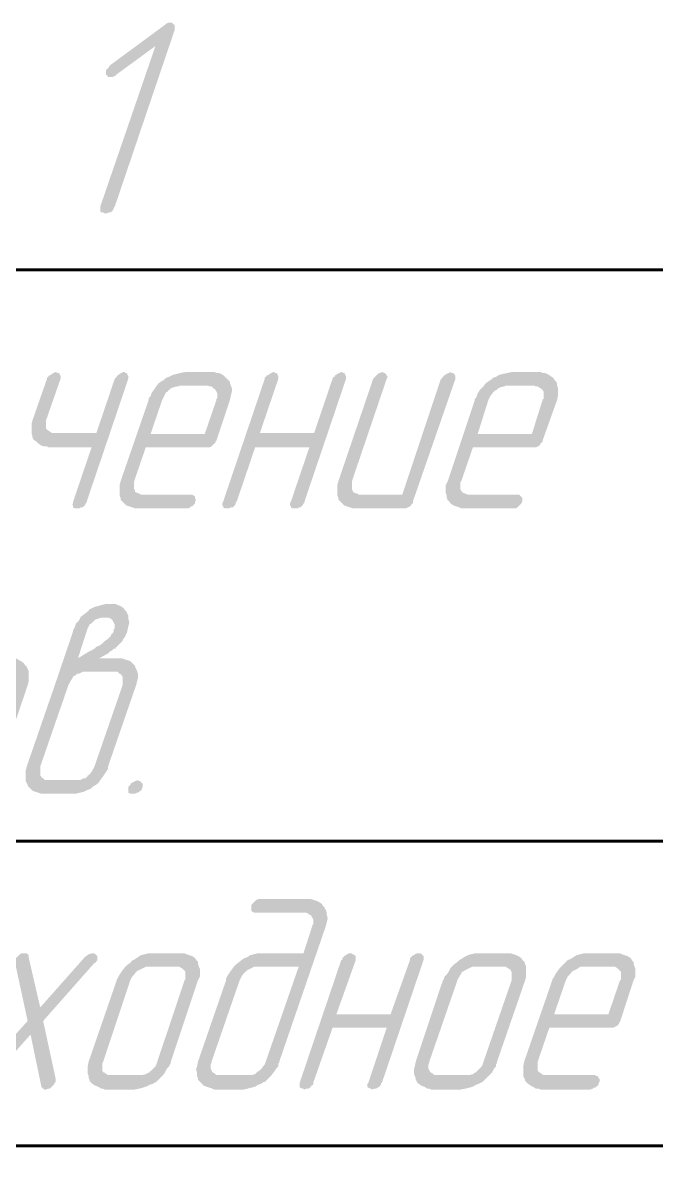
# Paper-space layout 'Layout1' of a CAD drawing. Extents: x -1 to 840, y -1 to 593.
# Drawn here: x 130.13 to 146.75, y 208.54 to 238.49 of the extents above; entities that cross this region are included whole.
import ezdxf

# ---------------------------------------------------------------- set-up
doc = ezdxf.new("R2010")
doc.units = 0
doc.header["$MEASUREMENT"] = 0
doc.layers.add('PDF _Геометрия', color=7, linetype='CONTINUOUS')
doc.layers.add('PDF _Сплошная заливка', color=7, linetype='CONTINUOUS')

psp = doc.layouts.get("Layout1")

# ---------------------------------------------------------------- hatches: boundary and pattern name
at = {"layer": 'PDF _Сплошная заливка', "transparency": 33554559}
for points in [[(134.041, 238.488), (134.067, 238.462), (134.092, 238.437), (134.118, 238.437), (134.118, 238.412), (134.118, 238.361), (134.118, 238.31), (132.543, 233.662), (132.517, 233.636), (132.517, 233.611), (132.492, 233.56), (132.441, 233.509), (132.415, 233.509), (132.39, 233.509), (132.339, 233.484), (132.288, 233.484), (132.288, 233.484), (132.263, 233.484), (132.238, 233.509), (132.187, 233.509), (132.162, 233.535), (132.162, 233.56), (132.162, 233.586), (132.162, 233.636), (132.162, 233.662), (133.61, 237.878), (132.568, 237.116), (132.568, 237.091), (132.543, 237.091), (132.492, 237.065), (132.441, 237.065), (132.415, 237.065), (132.39, 237.065), (132.365, 237.065), (132.339, 237.116), (132.314, 237.116), (132.314, 237.142), (132.314, 237.192), (132.314, 237.243), (132.314, 237.243), (132.339, 237.269), (132.365, 237.294), (132.415, 237.37), (133.864, 238.437), (133.864, 238.437), (133.889, 238.462), (133.94, 238.488), (133.991, 238.488), (133.991, 238.488)], [(132.822, 229.293), (132.847, 229.293), (132.873, 229.268), (132.873, 229.242), (132.898, 229.217), (132.898, 229.191), (132.898, 229.141), (131.806, 225.915), (131.806, 225.889), (131.78, 225.864), (131.755, 225.813), (131.704, 225.762), (131.704, 225.762), (131.653, 225.762), (131.628, 225.737), (131.577, 225.737), (131.552, 225.737), (131.526, 225.737), (131.501, 225.737), (131.45, 225.762), (131.45, 225.788), (131.45, 225.813), (131.425, 225.839), (131.45, 225.864), (131.45, 225.915), (131.933, 227.337), (130.815, 227.337), (130.764, 227.363), (130.688, 227.363), (130.612, 227.388), (130.536, 227.439), (130.485, 227.49), (130.409, 227.54), (130.409, 227.566), (130.383, 227.591), (130.383, 227.642), (130.358, 227.693), (130.358, 227.769), (130.358, 227.845), (130.358, 227.947), (130.383, 228.048), (130.764, 229.141), (130.764, 229.141), (130.764, 229.166), (130.79, 229.191), (130.84, 229.242), (130.866, 229.242), (130.891, 229.268), (130.942, 229.293), (130.993, 229.318), (130.993, 229.318), (131.044, 229.293), (131.069, 229.293), (131.094, 229.268), (131.094, 229.242), (131.12, 229.217), (131.12, 229.191), (131.12, 229.141), (130.739, 228.048), (130.739, 228.048), (130.739, 228.023), (130.739, 227.998), (130.739, 227.972), (130.739, 227.896), (130.739, 227.845), (130.764, 227.794), (130.764, 227.794), (130.79, 227.794), (130.815, 227.769), (130.891, 227.718), (130.917, 227.718), (130.993, 227.718), (132.06, 227.718), (132.543, 229.141), (132.543, 229.141), (132.568, 229.166), (132.593, 229.191), (132.619, 229.242), (132.644, 229.242), (132.67, 229.268), (132.72, 229.293), (132.771, 229.318), (132.797, 229.318)], [(138.538, 229.293), (138.563, 229.293), (138.589, 229.268), (138.589, 229.242), (138.614, 229.217), (138.614, 229.191), (138.614, 229.141), (137.522, 225.915), (137.522, 225.889), (137.496, 225.864), (137.471, 225.813), (137.42, 225.762), (137.42, 225.762), (137.369, 225.762), (137.344, 225.737), (137.268, 225.737), (137.268, 225.737), (137.242, 225.737), (137.217, 225.737), (137.166, 225.762), (137.166, 225.788), (137.141, 225.813), (137.141, 225.839), (137.141, 225.864), (137.166, 225.915), (137.649, 227.337), (136.226, 227.337), (135.744, 225.915), (135.718, 225.889), (135.718, 225.864), (135.693, 225.813), (135.642, 225.762), (135.617, 225.762), (135.591, 225.762), (135.54, 225.737), (135.489, 225.737), (135.489, 225.737), (135.464, 225.737), (135.439, 225.737), (135.388, 225.762), (135.388, 225.788), (135.362, 225.813), (135.362, 225.839), (135.362, 225.864), (135.388, 225.915), (136.48, 229.141), (136.48, 229.141), (136.48, 229.166), (136.506, 229.191), (136.556, 229.242), (136.582, 229.242), (136.607, 229.268), (136.658, 229.293), (136.709, 229.318), (136.709, 229.318), (136.76, 229.293), (136.785, 229.293), (136.811, 229.268), (136.811, 229.242), (136.836, 229.217), (136.836, 229.191), (136.836, 229.141), (136.353, 227.718), (137.776, 227.718), (138.259, 229.141), (138.259, 229.141), (138.259, 229.166), (138.309, 229.191), (138.335, 229.242), (138.36, 229.242), (138.386, 229.268), (138.436, 229.293), (138.487, 229.318), (138.513, 229.318)], [(141.383, 229.293), (141.409, 229.293), (141.46, 229.268), (141.46, 229.242), (141.485, 229.217), (141.485, 229.191), (141.485, 229.141), (140.367, 225.915), (140.367, 225.889), (140.367, 225.864), (140.342, 225.864), (140.316, 225.813), (140.291, 225.788), (140.24, 225.762), (140.189, 225.737), (140.139, 225.737), (138.843, 225.737), (138.792, 225.737), (138.716, 225.762), (138.64, 225.788), (138.563, 225.813), (138.513, 225.864), (138.436, 225.94), (138.436, 225.94), (138.411, 225.966), (138.411, 226.016), (138.386, 226.067), (138.386, 226.143), (138.386, 226.245), (138.386, 226.347), (138.411, 226.448), (139.326, 229.141), (139.326, 229.141), (139.351, 229.166), (139.376, 229.191), (139.427, 229.242), (139.427, 229.242), (139.453, 229.268), (139.503, 229.293), (139.58, 229.318), (139.58, 229.318), (139.605, 229.293), (139.63, 229.293), (139.656, 229.268), (139.681, 229.242), (139.681, 229.217), (139.707, 229.191), (139.681, 229.141), (138.767, 226.448), (138.767, 226.448), (138.767, 226.423), (138.767, 226.397), (138.767, 226.347), (138.767, 226.27), (138.767, 226.245), (138.792, 226.194), (138.792, 226.194), (138.792, 226.169), (138.843, 226.143), (138.919, 226.118), (138.945, 226.093), (138.995, 226.093), (140.088, 226.093), (141.104, 229.141), (141.129, 229.141), (141.129, 229.166), (141.155, 229.191), (141.206, 229.242), (141.206, 229.242), (141.256, 229.268), (141.307, 229.293), (141.358, 229.318), (141.358, 229.318)], [(129.875, 221.8), (129.951, 221.8), (130.027, 221.749), (130.078, 221.724), (130.154, 221.673), (130.205, 221.597), (130.231, 221.597), (130.231, 221.571), (130.256, 221.521), (130.281, 221.47), (130.281, 221.394), (130.281, 221.292), (130.281, 221.19), (130.256, 221.089), (129.341, 218.396), (129.341, 218.396), (129.316, 218.371), (129.291, 218.32), (129.24, 218.269), (129.24, 218.269), (129.215, 218.244), (129.164, 218.244), (129.113, 218.244), (129.088, 218.244), (129.088, 218.244), (129.037, 218.244), (128.986, 218.269), (128.986, 218.269), (128.986, 218.32), (128.96, 218.346), (128.986, 218.371), (128.986, 218.396), (129.9, 221.089), (129.9, 221.089), (129.9, 221.114), (129.9, 221.14), (129.9, 221.19), (129.9, 221.267), (129.9, 221.317), (129.875, 221.343), (129.875, 221.343), (129.875, 221.368), (129.824, 221.394), (129.748, 221.444), (129.723, 221.444), (129.672, 221.444), (128.935, 221.444), (127.919, 218.396), (127.893, 218.396), (127.893, 218.371), (127.868, 218.32), (127.817, 218.269), (127.792, 218.269), (127.766, 218.244), (127.716, 218.244), (127.665, 218.244), (127.665, 218.244), (127.639, 218.244), (127.614, 218.244), (127.563, 218.269), (127.563, 218.269), (127.538, 218.32), (127.538, 218.346), (127.538, 218.371), (127.563, 218.396), (128.579, 221.444), (127.512, 221.444), (126.471, 218.396), (126.471, 218.396), (126.471, 218.371), (126.42, 218.32), (126.395, 218.269), (126.369, 218.269), (126.344, 218.244), (126.293, 218.244), (126.242, 218.244), (126.242, 218.244), (126.217, 218.244), (126.191, 218.244), (126.141, 218.269), (126.115, 218.269), (126.115, 218.32), (126.115, 218.346), (126.115, 218.371), (126.115, 218.396), (127.207, 221.622), (127.207, 221.648), (127.233, 221.648), (127.258, 221.698), (127.258, 221.724), (127.309, 221.749), (127.335, 221.775), (127.385, 221.8), (127.462, 221.8), (129.824, 221.8)], [(133.178, 218.574), (133.203, 218.574), (133.254, 218.523), (133.254, 218.523), (133.279, 218.498), (133.279, 218.447), (133.279, 218.422), (133.254, 218.396), (133.254, 218.371), (133.228, 218.32), (133.178, 218.295), (133.152, 218.269), (133.127, 218.269), (133.076, 218.244), (133.025, 218.244), (133.025, 218.244), (132.974, 218.244), (132.949, 218.244), (132.898, 218.269), (132.898, 218.295), (132.898, 218.32), (132.898, 218.371), (132.898, 218.422), (132.898, 218.422), (132.924, 218.447), (132.949, 218.473), (132.974, 218.523), (133, 218.523), (133.025, 218.549), (133.076, 218.574), (133.152, 218.6), (133.152, 218.6)], [(131.984, 214.053), (132.034, 214.028), (132.06, 214.002), (132.06, 214.002), (132.085, 213.977), (132.085, 213.926), (132.085, 213.875), (132.085, 213.875), (132.06, 213.85), (132.06, 213.824), (132.009, 213.799), (130.663, 212.275), (130.993, 210.751), (130.993, 210.751), (130.993, 210.726), (130.993, 210.675), (130.967, 210.649), (130.967, 210.649), (130.942, 210.599), (130.917, 210.573), (130.866, 210.522), (130.866, 210.522), (130.84, 210.497), (130.79, 210.497), (130.739, 210.472), (130.713, 210.472), (130.663, 210.497), (130.637, 210.522), (130.612, 210.548), (130.612, 210.573), (130.332, 211.919), (129.138, 210.573), (129.062, 210.497), (128.96, 210.472), (128.935, 210.472), (128.91, 210.497), (128.859, 210.497), (128.833, 210.522), (128.833, 210.548), (128.833, 210.573), (128.833, 210.599), (128.833, 210.649), (128.833, 210.675), (128.833, 210.675), (128.859, 210.726), (128.884, 210.751), (130.256, 212.275), (129.926, 213.799), (129.926, 213.875), (129.926, 213.901), (129.951, 213.926), (129.977, 213.951), (130.027, 214.002), (130.027, 214.002), (130.053, 214.028), (130.104, 214.053), (130.18, 214.053), (130.18, 214.053), (130.231, 214.053), (130.256, 214.028), (130.281, 214.002), (130.281, 213.951), (130.586, 212.631), (131.755, 213.951), (131.857, 214.028), (131.958, 214.053), (131.958, 214.053)], [(140.57, 214.053), (140.596, 214.028), (140.621, 214.002), (140.621, 214.002), (140.647, 213.977), (140.647, 213.926), (140.647, 213.875), (139.554, 210.649), (139.529, 210.649), (139.529, 210.599), (139.503, 210.573), (139.453, 210.522), (139.427, 210.522), (139.402, 210.497), (139.351, 210.497), (139.3, 210.472), (139.3, 210.472), (139.275, 210.497), (139.249, 210.497), (139.199, 210.522), (139.199, 210.522), (139.173, 210.548), (139.173, 210.599), (139.173, 210.624), (139.199, 210.649), (139.681, 212.097), (138.259, 212.097), (137.751, 210.649), (137.751, 210.649), (137.751, 210.599), (137.7, 210.573), (137.674, 210.522), (137.649, 210.522), (137.623, 210.497), (137.573, 210.497), (137.522, 210.472), (137.522, 210.472), (137.496, 210.497), (137.471, 210.497), (137.42, 210.522), (137.395, 210.522), (137.395, 210.548), (137.395, 210.599), (137.395, 210.624), (137.395, 210.649), (138.487, 213.875), (138.513, 213.875), (138.513, 213.926), (138.538, 213.951), (138.589, 214.002), (138.614, 214.002), (138.64, 214.028), (138.691, 214.053), (138.741, 214.053), (138.741, 214.053), (138.767, 214.053), (138.792, 214.028), (138.843, 214.002), (138.843, 214.002), (138.868, 213.977), (138.868, 213.926), (138.868, 213.875), (138.36, 212.453), (139.783, 212.453), (140.291, 213.875), (140.291, 213.875), (140.291, 213.926), (140.316, 213.951), (140.367, 214.002), (140.393, 214.002), (140.418, 214.028), (140.469, 214.053), (140.52, 214.053), (140.52, 214.053)]]:
    psp.add_hatch(color=256, dxfattribs=at).paths.add_polyline_path(points)
h = psp.add_hatch(color=256, dxfattribs=at)
h.paths.add_polyline_path([(134.981, 228.963), (134.245, 228.963), (134.219, 228.937), (134.168, 228.937), (134.067, 228.912), (134.016, 228.887), (133.965, 228.836), (133.965, 228.836), (133.94, 228.836), (133.94, 228.81), (133.889, 228.785), (133.838, 228.683), (133.813, 228.633), (133.787, 228.582), (133.483, 227.693), (134.905, 227.693), (135.21, 228.582), (135.21, 228.607), (135.21, 228.607), (135.235, 228.633), (135.235, 228.683), (135.235, 228.76), (135.21, 228.81), (135.185, 228.836), (135.185, 228.861), (135.185, 228.861), (135.134, 228.887), (135.083, 228.937), (135.032, 228.937)], flags=0)
h.paths.add_polyline_path([(135.21, 229.293), (135.261, 229.293), (135.337, 229.268), (135.413, 229.217), (135.464, 229.166), (135.54, 229.09), (135.54, 229.09), (135.566, 229.064), (135.566, 229.014), (135.591, 228.963), (135.617, 228.887), (135.617, 228.81), (135.591, 228.709), (135.566, 228.582), (135.21, 227.515), (135.21, 227.515), (135.185, 227.49), (135.185, 227.464), (135.159, 227.439), (135.108, 227.388), (135.083, 227.363), (135.032, 227.337), (134.956, 227.337), (133.355, 227.337), (133.051, 226.448), (133.051, 226.448), (133.051, 226.423), (133.051, 226.397), (133.051, 226.347), (133.051, 226.27), (133.051, 226.245), (133.076, 226.194), (133.076, 226.194), (133.076, 226.169), (133.127, 226.143), (133.203, 226.118), (133.228, 226.093), (133.279, 226.093), (134.549, 226.093), (134.575, 226.093), (134.626, 226.067), (134.651, 226.042), (134.651, 226.016), (134.651, 225.991), (134.677, 225.966), (134.651, 225.915), (134.651, 225.915), (134.651, 225.864), (134.626, 225.839), (134.575, 225.788), (134.549, 225.788), (134.524, 225.762), (134.473, 225.737), (134.422, 225.737), (133.127, 225.737), (133.076, 225.737), (133, 225.762), (132.924, 225.788), (132.847, 225.813), (132.797, 225.864), (132.72, 225.94), (132.72, 225.94), (132.695, 225.966), (132.695, 226.016), (132.67, 226.067), (132.67, 226.143), (132.67, 226.245), (132.67, 226.347), (132.695, 226.448), (133.432, 228.582), (133.432, 228.607), (133.432, 228.633), (133.483, 228.683), (133.508, 228.76), (133.559, 228.836), (133.61, 228.912), (133.686, 229.014), (133.787, 229.09), (133.813, 229.09), (133.838, 229.115), (133.889, 229.166), (133.965, 229.191), (134.067, 229.242), (134.168, 229.268), (134.27, 229.293), (134.397, 229.318), (135.159, 229.318)], flags=0)
h = psp.add_hatch(color=256, dxfattribs=at)
h.paths.add_polyline_path([(143.543, 228.963), (142.806, 228.963), (142.781, 228.937), (142.755, 228.937), (142.654, 228.912), (142.603, 228.887), (142.552, 228.836), (142.527, 228.836), (142.527, 228.836), (142.501, 228.81), (142.476, 228.785), (142.4, 228.683), (142.374, 228.633), (142.349, 228.582), (142.069, 227.693), (143.492, 227.693), (143.771, 228.582), (143.771, 228.607), (143.797, 228.607), (143.797, 228.633), (143.797, 228.683), (143.797, 228.76), (143.797, 228.81), (143.771, 228.836), (143.771, 228.861), (143.746, 228.861), (143.721, 228.887), (143.644, 228.937), (143.594, 228.937)], flags=0)
h.paths.add_polyline_path([(143.771, 229.293), (143.822, 229.293), (143.898, 229.268), (143.975, 229.217), (144.051, 229.166), (144.102, 229.09), (144.102, 229.09), (144.127, 229.064), (144.152, 229.014), (144.152, 228.963), (144.178, 228.887), (144.178, 228.81), (144.178, 228.709), (144.152, 228.582), (143.771, 227.515), (143.771, 227.515), (143.771, 227.49), (143.746, 227.464), (143.721, 227.439), (143.695, 227.388), (143.644, 227.363), (143.594, 227.337), (143.543, 227.337), (141.942, 227.337), (141.637, 226.448), (141.637, 226.448), (141.612, 226.423), (141.612, 226.397), (141.612, 226.347), (141.612, 226.27), (141.612, 226.245), (141.637, 226.194), (141.637, 226.194), (141.663, 226.169), (141.688, 226.143), (141.764, 226.118), (141.815, 226.093), (141.866, 226.093), (143.136, 226.093), (143.162, 226.093), (143.187, 226.067), (143.212, 226.042), (143.238, 226.016), (143.238, 225.991), (143.238, 225.966), (143.238, 225.915), (143.238, 225.915), (143.212, 225.864), (143.187, 225.839), (143.136, 225.788), (143.136, 225.788), (143.111, 225.762), (143.06, 225.737), (142.984, 225.737), (141.688, 225.737), (141.637, 225.737), (141.587, 225.762), (141.51, 225.788), (141.434, 225.813), (141.358, 225.864), (141.307, 225.94), (141.282, 225.94), (141.282, 225.966), (141.256, 226.016), (141.256, 226.067), (141.231, 226.143), (141.231, 226.245), (141.231, 226.347), (141.282, 226.448), (141.993, 228.582), (141.993, 228.607), (142.019, 228.633), (142.044, 228.683), (142.069, 228.76), (142.12, 228.836), (142.196, 228.912), (142.273, 229.014), (142.374, 229.09), (142.374, 229.09), (142.425, 229.115), (142.476, 229.166), (142.552, 229.191), (142.628, 229.242), (142.73, 229.268), (142.857, 229.293), (142.959, 229.318), (143.721, 229.318)], flags=0)
h = psp.add_hatch(color=256, dxfattribs=at)
h.paths.add_polyline_path([(132.288, 222.867), (132.263, 222.867), (132.238, 222.867), (132.187, 222.867), (132.111, 222.841), (132.034, 222.816), (131.984, 222.765), (131.984, 222.765), (131.958, 222.765), (131.958, 222.74), (131.933, 222.714), (131.882, 222.689), (131.857, 222.638), (131.831, 222.587), (131.806, 222.511), (131.577, 221.8), (131.907, 222.003), (131.907, 222.003), (131.933, 222.003), (131.958, 222.029), (132.009, 222.054), (132.06, 222.105), (132.136, 222.13), (132.212, 222.181), (132.288, 222.257), (132.365, 222.308), (132.441, 222.384), (132.441, 222.41), (132.466, 222.435), (132.492, 222.46), (132.517, 222.511), (132.517, 222.537), (132.517, 222.562), (132.543, 222.587), (132.543, 222.613), (132.543, 222.664), (132.543, 222.689), (132.517, 222.74), (132.492, 222.765), (132.492, 222.791), (132.492, 222.791), (132.441, 222.841), (132.365, 222.867), (132.339, 222.867)], flags=0)
h.paths.add_polyline_path([(132.492, 221.444), (131.78, 221.444), (131.755, 221.444), (131.704, 221.444), (131.603, 221.394), (131.552, 221.394), (131.501, 221.343), (131.501, 221.343), (131.476, 221.343), (131.45, 221.317), (131.425, 221.267), (131.374, 221.19), (131.349, 221.14), (131.323, 221.089), (130.586, 218.955), (130.586, 218.93), (130.586, 218.93), (130.586, 218.904), (130.586, 218.854), (130.586, 218.777), (130.586, 218.727), (130.612, 218.701), (130.612, 218.676), (130.612, 218.676), (130.663, 218.65), (130.688, 218.625), (130.713, 218.6), (130.79, 218.6), (130.84, 218.6), (131.552, 218.6), (131.577, 218.6), (131.628, 218.6), (131.73, 218.65), (131.78, 218.65), (131.831, 218.701), (131.831, 218.701), (131.831, 218.727), (131.857, 218.727), (131.907, 218.777), (131.958, 218.854), (131.984, 218.904), (132.009, 218.955), (132.746, 221.089), (132.746, 221.114), (132.746, 221.114), (132.746, 221.14), (132.746, 221.19), (132.746, 221.267), (132.746, 221.317), (132.72, 221.343), (132.72, 221.343), (132.72, 221.368), (132.67, 221.394), (132.644, 221.419), (132.619, 221.444), (132.568, 221.444)], flags=0)
h.paths.add_polyline_path([(132.492, 223.222), (132.568, 223.222), (132.619, 223.197), (132.695, 223.172), (132.771, 223.121), (132.822, 223.045), (132.847, 223.045), (132.847, 223.019), (132.873, 222.968), (132.898, 222.918), (132.898, 222.841), (132.924, 222.74), (132.898, 222.638), (132.873, 222.511), (132.822, 222.384), (132.771, 222.308), (132.771, 222.308), (132.746, 222.283), (132.746, 222.257), (132.72, 222.232), (132.644, 222.156), (132.568, 222.079), (132.568, 222.054), (132.543, 222.054), (132.517, 222.054), (132.492, 222.029), (132.466, 222.003), (132.415, 221.978), (132.365, 221.927), (132.136, 221.8), (132.67, 221.8), (132.72, 221.8), (132.797, 221.775), (132.873, 221.749), (132.949, 221.724), (133, 221.673), (133.076, 221.597), (133.076, 221.597), (133.076, 221.571), (133.101, 221.521), (133.127, 221.47), (133.152, 221.394), (133.152, 221.292), (133.127, 221.19), (133.101, 221.089), (132.365, 218.955), (132.365, 218.93), (132.365, 218.904), (132.339, 218.854), (132.288, 218.777), (132.238, 218.701), (132.162, 218.6), (132.111, 218.523), (132.009, 218.447), (131.984, 218.447), (131.958, 218.422), (131.907, 218.371), (131.831, 218.346), (131.73, 218.295), (131.628, 218.269), (131.526, 218.244), (131.425, 218.244), (130.663, 218.244), (130.612, 218.244), (130.536, 218.269), (130.459, 218.295), (130.383, 218.32), (130.332, 218.371), (130.256, 218.447), (130.256, 218.447), (130.256, 218.473), (130.231, 218.523), (130.205, 218.574), (130.205, 218.65), (130.205, 218.752), (130.205, 218.854), (130.231, 218.955), (130.967, 221.089), (131.45, 222.511), (131.45, 222.537), (131.45, 222.537), (131.476, 222.587), (131.501, 222.638), (131.526, 222.714), (131.603, 222.791), (131.653, 222.892), (131.755, 222.968), (131.857, 223.045), (131.857, 223.07), (131.907, 223.095), (131.958, 223.121), (132.009, 223.146), (132.111, 223.172), (132.187, 223.197), (132.288, 223.222), (132.39, 223.222), (132.441, 223.222)], flags=0)
h = psp.add_hatch(color=256, dxfattribs=at)
h.paths.add_polyline_path([(137.369, 213.697), (136.277, 213.697), (136.252, 213.697), (136.201, 213.697), (136.15, 213.672), (136.099, 213.647), (136.048, 213.621), (135.998, 213.596), (135.998, 213.57), (135.972, 213.57), (135.947, 213.545), (135.921, 213.52), (135.871, 213.443), (135.845, 213.393), (135.82, 213.342), (135.083, 211.208), (135.083, 211.183), (135.083, 211.183), (135.058, 211.132), (135.058, 211.107), (135.058, 211.03), (135.083, 210.98), (135.108, 210.929), (135.108, 210.929), (135.108, 210.929), (135.159, 210.903), (135.185, 210.878), (135.21, 210.853), (135.261, 210.853), (135.337, 210.853), (136.048, 210.853), (136.074, 210.853), (136.125, 210.853), (136.226, 210.878), (136.252, 210.903), (136.302, 210.954), (136.328, 210.954), (136.328, 210.98), (136.353, 210.98), (136.379, 211.005), (136.455, 211.107), (136.48, 211.132), (136.506, 211.208)], flags=0)
h.paths.add_polyline_path([(137.7, 215.475), (137.776, 215.45), (137.852, 215.425), (137.903, 215.399), (137.979, 215.348), (138.03, 215.272), (138.055, 215.272), (138.055, 215.221), (138.081, 215.196), (138.106, 215.12), (138.106, 215.069), (138.132, 214.967), (138.106, 214.866), (138.081, 214.764), (136.861, 211.208), (136.861, 211.183), (136.836, 211.157), (136.836, 211.081), (136.785, 211.03), (136.734, 210.954), (136.658, 210.853), (136.582, 210.776), (136.506, 210.7), (136.48, 210.675), (136.455, 210.675), (136.379, 210.624), (136.302, 210.599), (136.226, 210.548), (136.125, 210.522), (136.023, 210.497), (135.921, 210.472), (135.159, 210.472), (135.108, 210.497), (135.032, 210.522), (134.956, 210.548), (134.88, 210.573), (134.829, 210.624), (134.753, 210.7), (134.753, 210.7), (134.727, 210.726), (134.727, 210.776), (134.702, 210.827), (134.702, 210.903), (134.677, 211.005), (134.702, 211.081), (134.727, 211.208), (135.464, 213.342), (135.464, 213.367), (135.464, 213.393), (135.489, 213.443), (135.54, 213.52), (135.591, 213.596), (135.667, 213.697), (135.744, 213.774), (135.845, 213.85), (135.845, 213.85), (135.871, 213.875), (135.947, 213.926), (136.023, 213.951), (136.099, 214.002), (136.201, 214.028), (136.302, 214.053), (136.404, 214.053), (137.496, 214.053), (137.725, 214.764), (137.725, 214.79), (137.725, 214.79), (137.751, 214.815), (137.751, 214.866), (137.751, 214.891), (137.751, 214.942), (137.725, 214.993), (137.7, 215.018), (137.7, 215.018), (137.7, 215.044), (137.649, 215.069), (137.573, 215.12), (137.547, 215.12), (137.496, 215.12), (136.226, 215.12), (136.201, 215.12), (136.15, 215.145), (136.125, 215.171), (136.125, 215.171), (136.125, 215.196), (136.125, 215.247), (136.125, 215.298), (136.125, 215.323), (136.125, 215.323), (136.175, 215.374), (136.201, 215.399), (136.226, 215.425), (136.252, 215.45), (136.302, 215.475), (136.353, 215.475), (137.649, 215.475)], flags=0)
h = psp.add_hatch(color=256, dxfattribs=at)
h.paths.add_polyline_path([(134.143, 213.697), (133.406, 213.697), (133.381, 213.697), (133.355, 213.697), (133.254, 213.647), (133.203, 213.621), (133.152, 213.596), (133.127, 213.596), (133.127, 213.57), (133.101, 213.57), (133.076, 213.52), (133, 213.443), (132.974, 213.393), (132.949, 213.342), (132.238, 211.208), (132.238, 211.183), (132.212, 211.183), (132.212, 211.132), (132.212, 211.107), (132.212, 211.03), (132.212, 210.98), (132.238, 210.929), (132.238, 210.929), (132.263, 210.929), (132.288, 210.903), (132.365, 210.853), (132.415, 210.853), (132.466, 210.853), (133.203, 210.853), (133.228, 210.853), (133.254, 210.853), (133.355, 210.878), (133.406, 210.903), (133.457, 210.929), (133.457, 210.954), (133.483, 210.954), (133.508, 210.98), (133.533, 211.005), (133.61, 211.081), (133.635, 211.132), (133.66, 211.208), (134.372, 213.342), (134.372, 213.342), (134.397, 213.367), (134.397, 213.393), (134.397, 213.418), (134.397, 213.52), (134.397, 213.57), (134.372, 213.596), (134.372, 213.596), (134.346, 213.621), (134.321, 213.647), (134.245, 213.697), (134.194, 213.697)], flags=0)
h.paths.add_polyline_path([(134.372, 214.053), (134.422, 214.028), (134.499, 214.002), (134.575, 213.977), (134.651, 213.926), (134.702, 213.85), (134.702, 213.85), (134.727, 213.824), (134.727, 213.774), (134.753, 213.697), (134.778, 213.647), (134.778, 213.545), (134.778, 213.443), (134.727, 213.342), (134.016, 211.208), (134.016, 211.183), (133.991, 211.132), (133.965, 211.081), (133.914, 211.03), (133.864, 210.929), (133.813, 210.853), (133.737, 210.776), (133.635, 210.675), (133.61, 210.675), (133.584, 210.649), (133.533, 210.624), (133.457, 210.599), (133.355, 210.548), (133.279, 210.522), (133.178, 210.497), (133.051, 210.472), (132.288, 210.472), (132.238, 210.497), (132.187, 210.497), (132.111, 210.548), (132.034, 210.573), (131.958, 210.624), (131.907, 210.675), (131.882, 210.7), (131.882, 210.726), (131.857, 210.776), (131.857, 210.827), (131.831, 210.903), (131.831, 211.005), (131.831, 211.081), (131.857, 211.208), (132.593, 213.342), (132.593, 213.367), (132.619, 213.393), (132.644, 213.443), (132.67, 213.494), (132.72, 213.57), (132.797, 213.672), (132.873, 213.748), (132.974, 213.824), (132.974, 213.85), (133.025, 213.875), (133.076, 213.901), (133.152, 213.951), (133.228, 214.002), (133.33, 214.028), (133.432, 214.053), (133.559, 214.053), (134.321, 214.053)], flags=0)
h = psp.add_hatch(color=256, dxfattribs=at)
h.paths.add_polyline_path([(142.73, 213.697), (141.993, 213.697), (141.942, 213.697), (141.917, 213.697), (141.815, 213.647), (141.764, 213.621), (141.714, 213.596), (141.714, 213.596), (141.688, 213.57), (141.663, 213.57), (141.637, 213.52), (141.587, 213.443), (141.561, 213.393), (141.536, 213.342), (140.799, 211.208), (140.799, 211.183), (140.799, 211.183), (140.774, 211.132), (140.774, 211.107), (140.774, 211.03), (140.799, 210.98), (140.825, 210.929), (140.825, 210.929), (140.825, 210.929), (140.875, 210.903), (140.926, 210.853), (140.977, 210.853), (141.028, 210.853), (141.764, 210.853), (141.79, 210.853), (141.841, 210.853), (141.942, 210.878), (141.968, 210.903), (142.019, 210.929), (142.044, 210.954), (142.044, 210.954), (142.069, 210.98), (142.095, 211.005), (142.171, 211.081), (142.196, 211.132), (142.222, 211.208), (142.959, 213.342), (142.959, 213.342), (142.959, 213.367), (142.959, 213.393), (142.959, 213.418), (142.959, 213.52), (142.959, 213.57), (142.933, 213.596), (142.933, 213.596), (142.933, 213.621), (142.882, 213.647), (142.806, 213.697), (142.781, 213.697)], flags=0)
h.paths.add_polyline_path([(142.933, 214.053), (143.009, 214.028), (143.085, 214.002), (143.136, 213.977), (143.212, 213.926), (143.263, 213.85), (143.289, 213.85), (143.289, 213.824), (143.314, 213.774), (143.34, 213.697), (143.34, 213.647), (143.34, 213.545), (143.34, 213.443), (143.314, 213.342), (142.577, 211.208), (142.577, 211.183), (142.552, 211.132), (142.552, 211.081), (142.501, 211.03), (142.45, 210.929), (142.374, 210.853), (142.298, 210.776), (142.196, 210.675), (142.196, 210.675), (142.146, 210.649), (142.095, 210.624), (142.019, 210.599), (141.942, 210.548), (141.841, 210.522), (141.739, 210.497), (141.612, 210.472), (140.85, 210.472), (140.799, 210.497), (140.748, 210.497), (140.672, 210.548), (140.596, 210.573), (140.52, 210.624), (140.469, 210.675), (140.469, 210.7), (140.443, 210.726), (140.443, 210.776), (140.418, 210.827), (140.393, 210.903), (140.393, 211.005), (140.418, 211.081), (140.443, 211.208), (141.155, 213.342), (141.18, 213.367), (141.18, 213.393), (141.206, 213.443), (141.256, 213.494), (141.307, 213.57), (141.358, 213.672), (141.434, 213.748), (141.536, 213.824), (141.561, 213.85), (141.587, 213.875), (141.637, 213.901), (141.714, 213.951), (141.815, 214.002), (141.891, 214.028), (142.019, 214.053), (142.12, 214.053), (142.882, 214.053)], flags=0)
h = psp.add_hatch(color=256, dxfattribs=at)
h.paths.add_polyline_path([(145.575, 213.697), (144.838, 213.697), (144.813, 213.697), (144.762, 213.697), (144.686, 213.647), (144.635, 213.621), (144.584, 213.596), (144.559, 213.596), (144.559, 213.57), (144.534, 213.57), (144.508, 213.52), (144.432, 213.443), (144.407, 213.393), (144.381, 213.342), (144.076, 212.453), (145.499, 212.453), (145.804, 213.342), (145.804, 213.342), (145.829, 213.367), (145.829, 213.393), (145.829, 213.418), (145.829, 213.52), (145.829, 213.57), (145.804, 213.596), (145.804, 213.596), (145.778, 213.621), (145.753, 213.647), (145.677, 213.697), (145.626, 213.697)], flags=0)
h.paths.add_polyline_path([(145.804, 214.053), (145.855, 214.028), (145.931, 214.002), (146.007, 213.977), (146.083, 213.926), (146.134, 213.85), (146.134, 213.85), (146.159, 213.824), (146.159, 213.774), (146.185, 213.697), (146.21, 213.647), (146.21, 213.545), (146.21, 213.443), (146.159, 213.342), (145.804, 212.25), (145.804, 212.25), (145.778, 212.224), (145.778, 212.199), (145.753, 212.173), (145.728, 212.148), (145.677, 212.123), (145.626, 212.097), (145.55, 212.097), (143.949, 212.097), (143.644, 211.208), (143.644, 211.183), (143.644, 211.183), (143.644, 211.132), (143.644, 211.107), (143.644, 211.03), (143.644, 210.98), (143.67, 210.929), (143.67, 210.929), (143.695, 210.929), (143.721, 210.903), (143.797, 210.853), (143.848, 210.853), (143.898, 210.853), (145.169, 210.853), (145.169, 210.827), (145.22, 210.827), (145.245, 210.776), (145.245, 210.776), (145.27, 210.751), (145.27, 210.7), (145.27, 210.675), (145.245, 210.649), (145.245, 210.624), (145.22, 210.573), (145.169, 210.548), (145.169, 210.522), (145.118, 210.522), (145.093, 210.497), (145.016, 210.472), (143.721, 210.472), (143.67, 210.497), (143.594, 210.497), (143.517, 210.548), (143.467, 210.573), (143.39, 210.624), (143.34, 210.675), (143.314, 210.7), (143.314, 210.726), (143.289, 210.776), (143.263, 210.827), (143.263, 210.903), (143.263, 211.005), (143.263, 211.081), (143.289, 211.208), (144.025, 213.342), (144.025, 213.367), (144.051, 213.393), (144.076, 213.443), (144.102, 213.494), (144.152, 213.57), (144.229, 213.672), (144.305, 213.748), (144.381, 213.824), (144.407, 213.85), (144.432, 213.875), (144.508, 213.901), (144.584, 213.951), (144.661, 214.002), (144.762, 214.028), (144.864, 214.053), (144.991, 214.053), (145.753, 214.053)], flags=0)

# ---------------------------------------------------------------- linework, layer by layer
at = {"layer": 'PDF _Геометрия', "lineweight": 60}
psp.add_lwpolyline([(109.29, 231.997), (109.29, 216.997), (284.916, 216.997), (284.916, 231.997)], close=True, dxfattribs=at)
psp.add_lwpolyline([(284.916, 216.997), (109.29, 216.997), (109.29, 208.997), (284.916, 208.997), (109.29, 208.997), (109.29, 200.997), (284.916, 200.997), (109.29, 200.997), (109.29, 192.997), (284.916, 192.997), (109.29, 192.997), (109.29, 184.997), (284.916, 184.997), (109.29, 184.997), (109.29, 176.997), (284.916, 176.997), (109.29, 176.997), (109.29, 168.997), (284.916, 168.997)], dxfattribs=at)

doc.saveas('drawing.dxf')
